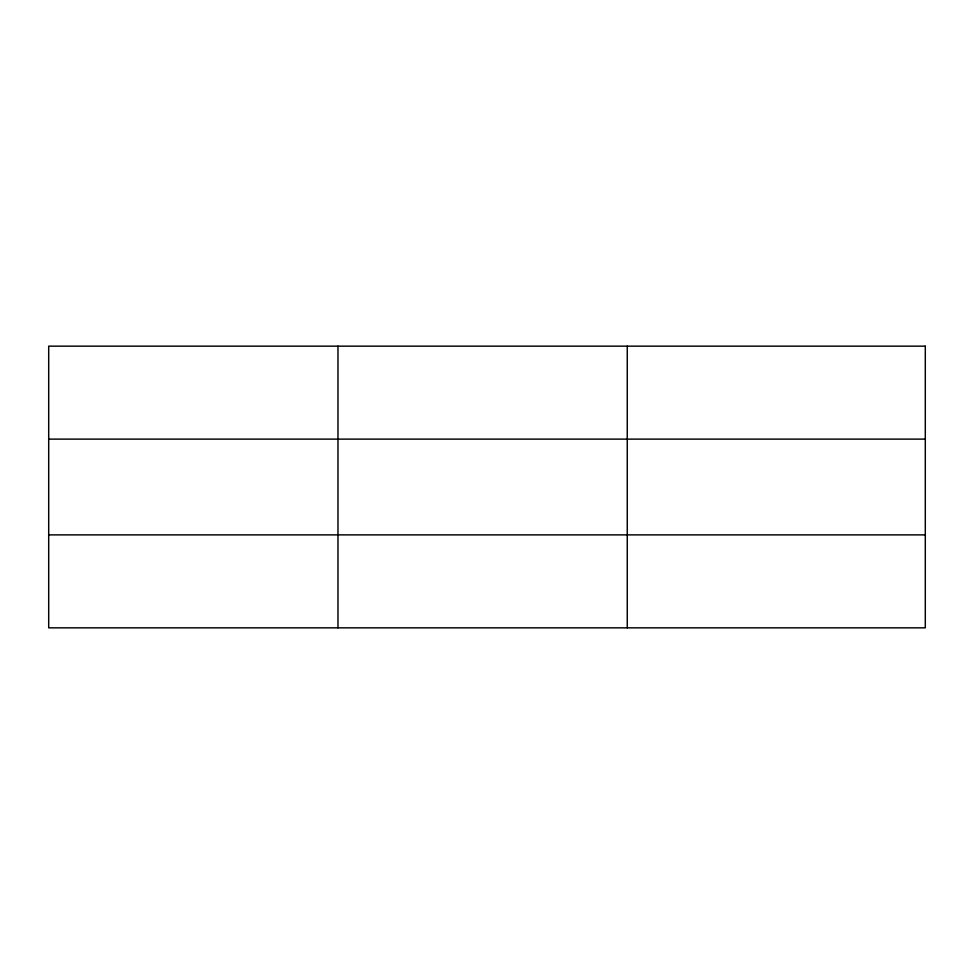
<?xml version="1.0" encoding="UTF-8"?>
<svg xmlns="http://www.w3.org/2000/svg" width="974" height="974" viewBox="0 0 974 974"><rect width="100%" height="100%" fill="white"/><g stroke="black" fill="none" stroke-linecap="round" stroke-linejoin="round"><path stroke-width="1.46" d="M337.978 346.16L337.978 627.84M627.256 346.16L627.256 627.84M48.7 439.116L925.3 439.116M48.7 534.884L925.3 534.884M925.3 346.16L925.3 627.84L48.7 627.84L48.7 346.16L925.3 346.16"/></g></svg>
